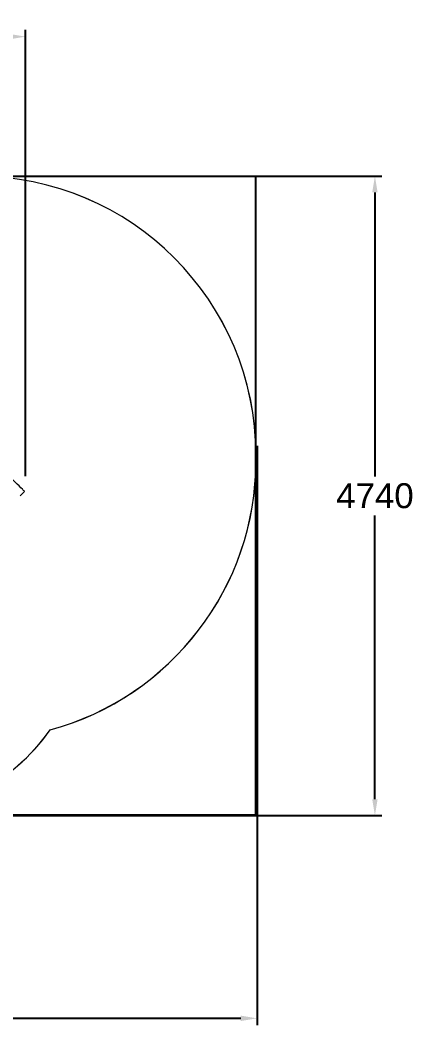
# Model space of a CAD drawing. Extents: x -4349 to 4361, y -3997 to 3527.
# Drawn here: x 1451 to 4361, y -3997 to 3527 of the extents above; entities that cross this region are included whole.
import ezdxf

# ---------------------------------------------------------------- set-up
doc = ezdxf.new("R2010")
doc.units = 0
doc.header["$LTSCALE"] = 5
doc.header["$PDMODE"] = 33
doc.header["$PDSIZE"] = 20
doc.layers.get('Defpoints').update_dxf_attribs({"linetype": 'CONTINUOUS'})
for name, color, linetype in [('Lg_area', 4, 'CONTINUOUS'), ('Lg_boundary', 5, 'CONTINUOUS'), ('Lg_dim', 7, 'CONTINUOUS'), ('Lg_prod', 40, 'CONTINUOUS')]:
    doc.layers.add(name, color=color, linetype=linetype)
doc.styles.add('LG1', font='arial.ttf', dxfattribs={"height": 185})
doc.dimstyles.new('LG_DIM', dxfattribs={"dimtxt": 185, "dimasz": 120, "dimexe": 50, "dimexo": 1, "dimgap": 50, "dimtad": 0, "dimtih": 1, "dimtoh": 1, "dimdec": 0, "dimrnd": 10, "dimdsep": 46, "dimtxsty": 'LG1', "dimcen": 2.5, "dimclrt": 4, "dimadec": 4, "dimazin": 0, "dimtfac": 1, "dimtdec": 0, "dimtmove": 0, "dimatfit": 3, "dimfxl": 1, "dimtolj": 1, "dimtzin": 0, "dimarcsym": 0})

# ---------------------------------------------------------------- blocks, each defined once
blk = doc.blocks.new('*D4')
at = {"layer": 'Defpoints', "color": 0}
for p in [(-3187.7, 371), (3206.3, 371), (3206.3, -3876)]:
    blk.add_point(p, dxfattribs=at)
at = {"layer": 'Lg_dim', "color": 0, "lineweight": -2}
for p, q in [((-3187.7, 370), (-3187.7, -3926)), ((3206.3, 370), (3206.3, -3926)), ((-3067.7, -3876), (-586.2, -3876)), ((3086.3, -3876), (66, -3876))]:
    blk.add_line(p, q, dxfattribs=at)
at = {"layer": 'Lg_dim', "color": 0}
for points in [[(-3067.7, -3856), (-3067.7, -3896), (-3187.7, -3876)], [(3086.3, -3896), (3086.3, -3856), (3206.3, -3876)]]:
    blk.add_solid(points, dxfattribs=at)
at = {"layer": 'Lg_dim', "color": 4, "insert": (-260.1, -3876), "char_height": 185, "attachment_point": 5, "style": 'LG1'}
blk.add_mtext('\\A1;6390', dxfattribs=at)
blk = doc.blocks.new('*D6')
at = {"layer": 'Defpoints', "color": 0}
for p in [(1490.2, 3405.2), (-1471.8, 143.6), (1490.2, 143.6)]:
    blk.add_point(p, dxfattribs=at)
at = {"layer": 'Lg_dim', "color": 0, "lineweight": -2}
for p, q in [((-1471.8, 144.6), (-1471.8, 3455.2)), ((-1351.8, 3405.2), (-196.2, 3405.2)), ((1370.2, 3405.2), (458.1, 3405.2)), ((1490.2, 144.6), (1490.2, 3455.2))]:
    blk.add_line(p, q, dxfattribs=at)
at = {"layer": 'Lg_dim', "color": 0}
for points in [[(-1351.8, 3425.2), (-1351.8, 3385.2), (-1471.8, 3405.2)], [(1370.2, 3385.2), (1370.2, 3425.2), (1490.2, 3405.2)]]:
    blk.add_solid(points, dxfattribs=at)
at = {"layer": 'Lg_dim', "color": 4, "insert": (130.9, 3405.2), "char_height": 185, "attachment_point": 5, "style": 'LG1'}
blk.add_mtext('\\A1;2960', dxfattribs=at)
blk = doc.blocks.new('*D9')
at = {"layer": 'Defpoints', "color": 0}
for p in [(2, 2370), (445.9, -2371.6), (4080.7, -2371.6)]:
    blk.add_point(p, dxfattribs=at)
at = {"layer": 'Lg_dim', "color": 0, "lineweight": -2}
for p, q in [((3, 2370), (4130.7, 2370)), ((4080.7, 2250), (4080.7, 143.6)), ((4080.7, -2251.6), (4080.7, -145.3)), ((446.9, -2371.6), (4130.7, -2371.6))]:
    blk.add_line(p, q, dxfattribs=at)
at = {"layer": 'Lg_dim', "color": 0}
for points in [[(4100.7, 2250), (4060.7, 2250), (4080.7, 2370)], [(4060.7, -2251.6), (4100.7, -2251.6), (4080.7, -2371.6)]]:
    blk.add_solid(points, dxfattribs=at)
at = {"layer": 'Lg_dim', "color": 4, "insert": (4080.7, -0.8), "char_height": 185, "attachment_point": 5, "style": 'LG1'}
blk.add_mtext('\\A1;4740', dxfattribs=at)

msp = doc.modelspace()

# ---------------------------------------------------------------- linework, layer by layer
at = {"layer": 'Lg_area', "linetype": 'Continuous', "lineweight": 0}
msp.add_line((3198.7, 259.3), (3198.7, 302.3), dxfattribs=at)
at = {"layer": 'Lg_area', "color": 83, "linetype": 'Continuous', "lineweight": 0}
msp.add_line((3199, 259), (3199, 302), dxfattribs=at)
for centre, radius, start, end in [((1131, 302), 2068, 0, 90), ((1131, 259), 2068, 285.15965, 0), ((445.9, -871), 1501, 270, 324.76055)]:
    msp.add_arc(centre, radius, start, end, dxfattribs=at)
at = {"layer": 'Lg_area', "linetype": 'Continuous', "lineweight": 0}
for centre, radius, start, end in [((1131, 302.3), 2067.7, 0, 90), ((1131, 259.3), 2067.7, 285.17072, 0), ((445.9, -870.6), 1501, 270, 324.78034)]:
    msp.add_arc(centre, radius, start, end, dxfattribs=at)
at = {"layer": 'Lg_boundary'}
msp.add_lwpolyline([(-3195, 2370), (3195, 2370), (3195, -2370), (-3195, -2370)], close=True, dxfattribs=at)
at = {"layer": 'Lg_prod', "linetype": 'Continuous', "lineweight": 0}
msp.add_line((1482.9, 31.6), (1451.1, -0.2), dxfattribs=at)
msp.add_open_spline([(1482.9, 31.6), (1478, 36.5), (1443, 71.5), (1370.1, 144.4), (1358.1, 156.4), (1318.1, 196.4), (1300.7, 213.8), (1291.4, 223.1)], degree=3, knots=[0.0423278, 0.0423278, 0.0423278, 0.0423278, 0.1177212, 0.5235664, 0.7650977, 0.8006124, 0.8787141, 0.8787141, 0.8787141, 0.8787141], dxfattribs=at)

# ---------------------------------------------------------------- dimensions: what is measured, and where the dimension line sits
at = {"layer": 'Lg_dim'}
for base, p1, p2, picture, middle in [((1490.2, 3405.2), (-1471.8, 143.6), (1490.2, 143.6), '*D6', (130.9, 3405.2)), ((3206.3, -3876), (-3187.7, 371), (3206.3, 371), '*D4', (-260.1, -3876))]:
    dim = msp.add_linear_dim(base=base, p1=p1, p2=p2, dimstyle='LG_DIM', dxfattribs=at)
    dim.commit()
    dim.dimension.update_dxf_attribs({"geometry": picture, "text_midpoint": middle, "dimtype": 160})
dim = msp.add_linear_dim(base=(4080.7, -2371.6), p1=(2, 2370), p2=(445.9, -2371.6), angle=90, dimstyle='LG_DIM', override={"dimlfac": 1, "dimtxsty": 'LG1', "dimsah": 1, "dimtolj": 1}, dxfattribs=at)
dim.commit()
dim.dimension.update_dxf_attribs({"geometry": '*D9', "text_midpoint": (4080.7, -0.8)})

doc.saveas('drawing.dxf')
